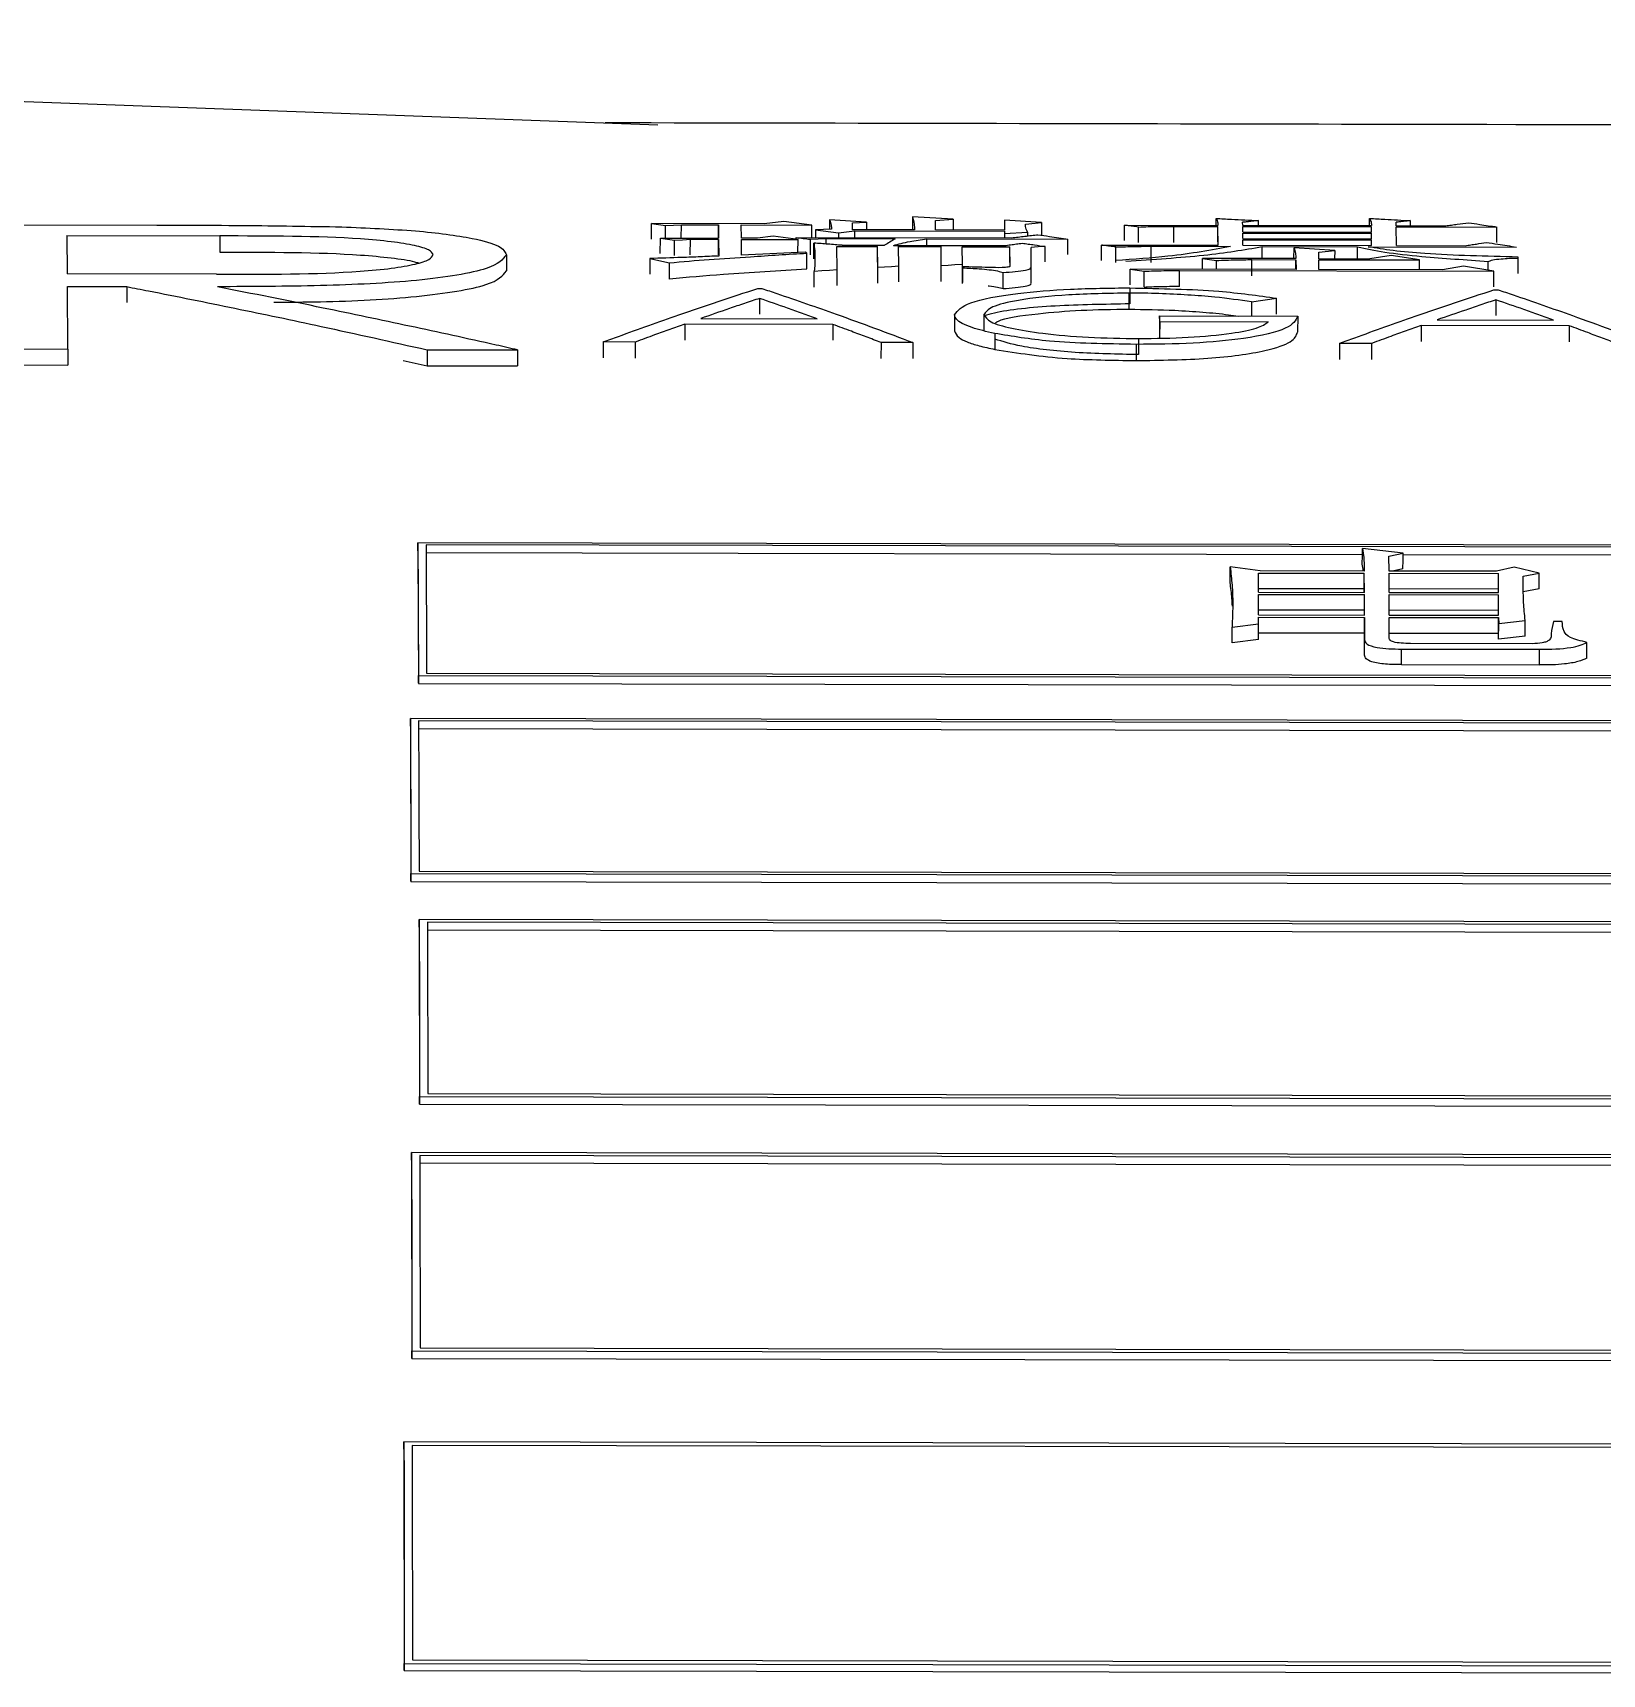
# Model space of a CAD drawing. Header units: millimetres. Extents: x 2301 to 4250, y 838 to 2217.
# Drawn here: x 2717.57 to 2727.18, y 2007.32 to 2017.38 of the extents above; entities that cross this region are included whole.
import ezdxf

# ---------------------------------------------------------------- set-up
doc = ezdxf.new("R2010")
doc.units = ezdxf.units.MM

msp = doc.modelspace()

# ---------------------------------------------------------------- linework, layer by layer
at = {"color": 7, "linetype": 'Continuous', "lineweight": 25}
for p, q in [((2706.082, 2017.38), (2721.397, 2016.816)), ((2723.206, 2016.239), (2722.957, 2016.253)), ((2722.957, 2016.253), (2722.957, 2016.172)), ((2717.325, 2016.203), (2718.326, 2016.202)), ((2721.357, 2016.211), (2721.443, 2016.2)), ((2722.049, 2016.21), (2721.357, 2016.211)), ((2721.357, 2016.116), (2721.357, 2016.211)), ((2721.443, 2016.122), (2721.443, 2016.2)), ((2721.54, 2016.122), (2721.541, 2016.204)), ((2721.541, 2016.204), (2721.768, 2016.203)), ((2721.768, 2016.203), (2721.769, 2016.121)), ((2721.908, 2016.203), (2722.341, 2016.202)), ((2721.909, 2016.121), (2721.908, 2016.203)), ((2722.168, 2016.224), (2722.049, 2016.21)), ((2722.341, 2016.202), (2722.168, 2016.224)), ((2722.46, 2016.177), (2722.363, 2016.172)), ((2722.363, 2016.172), (2722.363, 2016.126)), ((2722.363, 2016.172), (2722.504, 2016.154)), ((2722.676, 2016.22), (2722.449, 2016.234)), ((2722.449, 2016.234), (2722.449, 2016.177)), ((2722.504, 2016.154), (2722.601, 2016.166)), ((2722.504, 2016.154), (2722.504, 2016.126)), ((2722.59, 2016.215), (2722.676, 2016.22)), ((2722.59, 2016.173), (2722.59, 2016.215)), ((2722.969, 2016.172), (2722.59, 2016.173)), ((2722.601, 2016.166), (2722.601, 2016.125)), ((2722.601, 2016.166), (2723.521, 2016.164)), ((2722.676, 2016.22), (2722.676, 2016.173)), ((2723.098, 2016.23), (2723.206, 2016.239)), ((2723.099, 2016.172), (2723.098, 2016.23)), ((2723.521, 2016.171), (2723.099, 2016.172)), ((2723.52, 2016.231), (2723.521, 2016.171)), ((2723.747, 2016.218), (2723.52, 2016.231)), ((2723.52, 2016.231), (2723.52, 2016.171)), ((2723.521, 2016.164), (2723.521, 2016.124)), ((2723.521, 2016.164), (2723.521, 2016.151)), ((2723.521, 2016.151), (2723.661, 2016.159)), ((2723.521, 2016.151), (2723.521, 2016.124)), ((2723.65, 2016.208), (2723.747, 2016.218)), ((2723.661, 2016.159), (2723.661, 2016.135)), ((2724.256, 2016.201), (2724.829, 2016.2)), ((2724.256, 2016.107), (2724.256, 2016.201)), ((2724.342, 2016.096), (2724.342, 2016.19)), ((2724.559, 2016.194), (2724.829, 2016.194)), ((2724.559, 2016.095), (2724.559, 2016.194)), ((2724.818, 2016.2), (2724.818, 2016.243)), ((2724.83, 2016.078), (2724.829, 2016.194)), ((2724.829, 2016.099), (2724.829, 2016.194)), ((2724.981, 2016.2), (2724.98, 2016.219)), ((2724.981, 2016.2), (2725.77, 2016.199)), ((2724.981, 2016.193), (2725.77, 2016.192)), ((2724.981, 2016.16), (2724.981, 2016.193)), ((2724.981, 2016.16), (2725.771, 2016.159)), ((2724.981, 2016.153), (2725.771, 2016.152)), ((2724.981, 2016.12), (2724.981, 2016.153)), ((2725.078, 2016.2), (2725.078, 2016.229)), ((2725.759, 2016.199), (2725.759, 2016.242)), ((2725.771, 2016.159), (2725.77, 2016.192)), ((2725.77, 2016.159), (2725.77, 2016.192)), ((2725.771, 2016.118), (2725.771, 2016.152)), ((2725.771, 2016.118), (2725.771, 2016.152)), ((2725.922, 2016.198), (2725.921, 2016.22)), ((2725.922, 2016.198), (2726.225, 2016.198)), ((2725.922, 2016.191), (2726.538, 2016.19)), ((2725.923, 2016.076), (2725.922, 2016.191)), ((2726.008, 2016.229), (2726.008, 2016.198)), ((2717.775, 2016.137), (2718.712, 2016.135)), ((2717.775, 2016.137), (2717.777, 2015.903)), ((2718.712, 2016.135), (2718.712, 2016.036)), ((2721.411, 2016.027), (2721.412, 2016.122)), ((2721.412, 2016.122), (2721.498, 2016.11)), ((2721.412, 2016.122), (2721.769, 2016.121)), ((2721.498, 2016.015), (2721.498, 2016.11)), ((2721.595, 2016.019), (2721.596, 2016.115)), ((2721.596, 2016.115), (2721.769, 2016.114)), ((2721.769, 2016.114), (2721.77, 2016.012)), ((2722.007, 2016.121), (2721.909, 2016.121)), ((2721.909, 2016.114), (2722.256, 2016.113)), ((2721.91, 2016.018), (2721.909, 2016.114)), ((2722.104, 2016.134), (2722.007, 2016.121)), ((2722.256, 2016.113), (2722.104, 2016.134)), ((2722.245, 2016.126), (2723.564, 2016.124)), ((2722.245, 2016.115), (2722.245, 2016.126)), ((2722.255, 2016.034), (2722.256, 2016.113)), ((2722.353, 2015.996), (2722.353, 2016.092)), ((2722.428, 2016.086), (2722.429, 2016.119)), ((2722.429, 2016.119), (2722.85, 2016.118)), ((2722.494, 2016.071), (2722.743, 2016.07)), ((2722.495, 2015.927), (2722.494, 2016.071)), ((2722.526, 2016.078), (2722.786, 2016.078)), ((2722.742, 2015.975), (2722.743, 2016.07)), ((2722.744, 2015.941), (2722.743, 2016.07)), ((2722.84, 2016.077), (2723.521, 2016.076)), ((2722.872, 2016.07), (2723.132, 2016.07)), ((2722.874, 2015.95), (2722.872, 2016.07)), ((2723.045, 2016.118), (2723.91, 2016.116)), ((2723.045, 2016.077), (2723.045, 2016.118)), ((2723.133, 2015.953), (2723.132, 2016.07)), ((2723.132, 2015.974), (2723.132, 2016.07)), ((2723.262, 2016.069), (2723.554, 2016.069)), ((2723.263, 2015.96), (2723.262, 2016.069)), ((2723.555, 2015.949), (2723.554, 2016.069)), ((2723.554, 2015.973), (2723.554, 2016.069)), ((2723.685, 2015.944), (2723.684, 2016.064)), ((2724.116, 2016.079), (2724.83, 2016.078)), ((2724.116, 2015.984), (2724.116, 2016.079)), ((2724.203, 2015.972), (2724.203, 2016.068)), ((2724.419, 2016.072), (2724.906, 2016.071)), ((2724.419, 2015.973), (2724.419, 2016.072)), ((2724.981, 2016.12), (2725.771, 2016.118)), ((2724.981, 2016.112), (2725.771, 2016.111)), ((2724.982, 2016.078), (2724.981, 2016.112)), ((2724.982, 2016.078), (2725.771, 2016.076)), ((2725.101, 2015.997), (2725.101, 2016.07)), ((2725.101, 2016.07), (2725.685, 2016.069)), ((2725.295, 2015.997), (2725.296, 2016.063)), ((2725.545, 2016.047), (2725.296, 2016.063)), ((2725.447, 2016.036), (2725.545, 2016.047)), ((2725.545, 2016.047), (2725.544, 2015.996)), ((2725.685, 2015.996), (2725.685, 2016.069)), ((2725.75, 2016.069), (2726.658, 2016.067)), ((2725.771, 2016.076), (2725.771, 2016.111)), ((2725.771, 2016.076), (2725.771, 2016.111)), ((2725.923, 2016.076), (2726.345, 2016.075)), ((2720.468, 2016.02), (2720.468, 2015.921)), ((2721.348, 2015.997), (2721.348, 2015.901)), ((2721.348, 2015.997), (2721.467, 2015.97)), ((2721.467, 2015.871), (2721.467, 2015.97)), ((2722.3, 2016.036), (2721.91, 2016.018)), ((2722.31, 2016.03), (2722.3, 2016.036)), ((2722.31, 2015.934), (2722.31, 2016.03)), ((2723.133, 2015.857), (2723.133, 2015.953)), ((2723.263, 2015.946), (2723.263, 2015.94)), ((2723.263, 2015.946), (2723.263, 2015.85)), ((2723.685, 2015.848), (2723.685, 2015.944)), ((2724.734, 2015.998), (2724.82, 2015.985)), ((2725.307, 2015.997), (2724.734, 2015.998)), ((2724.734, 2015.931), (2724.734, 2015.998)), ((2724.82, 2015.931), (2724.82, 2015.985)), ((2725.036, 2015.891), (2725.037, 2015.99)), ((2725.037, 2015.99), (2725.307, 2015.989)), ((2725.307, 2015.989), (2725.308, 2015.93)), ((2725.307, 2015.93), (2725.307, 2015.989)), ((2725.448, 2015.996), (2725.447, 2016.036)), ((2725.448, 2015.996), (2725.761, 2015.996)), ((2725.448, 2015.989), (2726.064, 2015.988)), ((2725.448, 2015.93), (2725.448, 2015.989)), ((2725.891, 2016.015), (2725.761, 2015.996)), ((2726.064, 2015.988), (2725.891, 2016.015)), ((2726.064, 2015.929), (2726.064, 2015.988)), ((2726.335, 2015.95), (2726.205, 2015.928)), ((2726.519, 2015.92), (2726.335, 2015.95)), ((2726.67, 2016), (2726.67, 2016.006)), ((2726.67, 2015.905), (2726.67, 2016)), ((2718.692, 2015.901), (2717.777, 2015.903)), ((2722.354, 2015.822), (2722.355, 2015.918)), ((2722.744, 2015.845), (2722.744, 2015.941)), ((2723.263, 2015.844), (2723.263, 2015.94)), ((2723.512, 2015.815), (2723.512, 2015.911)), ((2724.291, 2015.836), (2724.291, 2015.932)), ((2724.291, 2015.932), (2724.377, 2015.919)), ((2725.308, 2015.93), (2724.291, 2015.932)), ((2724.377, 2015.823), (2724.377, 2015.919)), ((2724.594, 2015.825), (2724.594, 2015.923)), ((2724.594, 2015.923), (2726.519, 2015.92)), ((2726.205, 2015.928), (2725.448, 2015.93)), ((2717.778, 2015.826), (2718.142, 2015.825)), ((2717.78, 2015.442), (2717.778, 2015.826)), ((2718.142, 2015.825), (2718.142, 2015.728)), ((2722.009, 2015.814), (2722.034, 2015.814)), ((2722.02, 2015.753), (2722.02, 2015.656)), ((2724.284, 2015.785), (2724.283, 2015.687)), ((2724.289, 2015.817), (2724.289, 2015.719)), ((2725.035, 2015.731), (2725.189, 2015.754)), ((2725.188, 2015.657), (2725.189, 2015.754)), ((2726.521, 2015.805), (2726.547, 2015.805)), ((2726.533, 2015.744), (2726.533, 2015.647)), ((2723.215, 2015.652), (2723.215, 2015.554)), ((2723.394, 2015.653), (2723.394, 2015.555)), ((2724.472, 2015.611), (2724.471, 2015.645)), ((2724.471, 2015.645), (2725.318, 2015.644)), ((2724.471, 2015.645), (2724.471, 2015.548)), ((2725.318, 2015.644), (2725.317, 2015.546)), ((2721.562, 2015.595), (2721.561, 2015.497)), ((2722.468, 2015.593), (2721.562, 2015.595)), ((2721.659, 2015.629), (2722.373, 2015.628)), ((2724.472, 2015.611), (2724.471, 2015.513)), ((2724.472, 2015.611), (2725.138, 2015.61)), ((2726.074, 2015.587), (2726.074, 2015.489)), ((2726.981, 2015.585), (2726.074, 2015.587)), ((2726.172, 2015.621), (2726.886, 2015.619)), ((2717.332, 2015.443), (2717.78, 2015.442)), ((2721.258, 2015.485), (2721.062, 2015.486)), ((2721.062, 2015.486), (2721.062, 2015.388)), ((2722.765, 2015.482), (2722.764, 2015.384)), ((2722.96, 2015.482), (2722.765, 2015.482)), ((2723.461, 2015.538), (2723.461, 2015.44)), ((2724.328, 2015.471), (2724.328, 2015.372)), ((2724.343, 2015.506), (2724.343, 2015.408)), ((2725.771, 2015.477), (2725.575, 2015.477)), ((2725.575, 2015.477), (2725.575, 2015.379)), ((2717.331, 2015.345), (2717.78, 2015.344)), ((2719.835, 2015.372), (2719.982, 2015.34)), ((2719.982, 2015.438), (2719.982, 2015.34)), ((2719.982, 2015.438), (2720.537, 2015.437)), ((2719.982, 2015.34), (2720.536, 2015.339)), ((2741.909, 2014.214), (2719.926, 2014.255)), ((2741.859, 2014.202), (2719.976, 2014.243)), ((2719.926, 2014.206), (2719.929, 2013.394)), ((2719.976, 2014.195), (2725.715, 2014.184)), ((2725.964, 2014.192), (2725.715, 2014.221)), ((2725.877, 2014.174), (2725.964, 2014.192)), ((2725.878, 2014.082), (2725.877, 2014.174)), ((2725.964, 2014.184), (2728.992, 2014.178)), ((2725.088, 2014.084), (2724.904, 2014.108)), ((2725.077, 2014.07), (2725.726, 2014.069)), ((2725.078, 2013.953), (2725.077, 2014.07)), ((2725.726, 2014.082), (2725.088, 2014.084)), ((2725.727, 2013.951), (2725.726, 2014.069)), ((2726.537, 2014.081), (2725.878, 2014.082)), ((2725.878, 2014.069), (2726.548, 2014.068)), ((2725.878, 2013.951), (2725.878, 2014.069)), ((2725.963, 2014.095), (2725.899, 2014.082)), ((2726.645, 2014.107), (2726.537, 2014.081)), ((2726.549, 2013.95), (2726.548, 2014.068)), ((2726.797, 2014.07), (2726.645, 2014.107)), ((2726.7, 2014.051), (2726.797, 2014.07)), ((2725.726, 2013.973), (2725.078, 2013.974)), ((2725.078, 2013.953), (2725.727, 2013.951)), ((2725.078, 2013.939), (2725.727, 2013.938)), ((2725.078, 2013.813), (2725.078, 2013.939)), ((2725.726, 2013.951), (2725.726, 2013.973)), ((2725.727, 2013.812), (2725.727, 2013.938)), ((2726.548, 2013.971), (2725.878, 2013.973)), ((2725.878, 2013.951), (2726.549, 2013.95)), ((2725.878, 2013.938), (2726.549, 2013.936)), ((2725.879, 2013.812), (2725.878, 2013.938)), ((2726.548, 2013.95), (2726.548, 2013.971)), ((2726.549, 2013.811), (2726.549, 2013.936)), ((2726.797, 2013.973), (2726.7, 2013.955)), ((2725.727, 2013.842), (2725.077, 2013.843)), ((2725.727, 2013.812), (2725.727, 2013.842)), ((2726.549, 2013.84), (2725.878, 2013.842)), ((2726.549, 2013.811), (2726.549, 2013.84)), ((2724.916, 2013.739), (2725.078, 2013.758)), ((2724.916, 2013.643), (2724.916, 2013.739)), ((2725.078, 2013.813), (2725.727, 2013.812)), ((2725.078, 2013.8), (2725.727, 2013.798)), ((2725.078, 2013.758), (2725.078, 2013.8)), ((2725.727, 2013.798), (2725.728, 2013.661)), ((2725.879, 2013.812), (2726.549, 2013.811)), ((2725.879, 2013.798), (2726.549, 2013.797)), ((2725.879, 2013.67), (2725.879, 2013.798)), ((2726.549, 2013.797), (2726.55, 2013.761)), ((2726.549, 2013.665), (2726.55, 2013.761)), ((2726.55, 2013.761), (2726.712, 2013.78)), ((2726.939, 2013.774), (2726.885, 2013.774)), ((2725.078, 2013.662), (2724.916, 2013.643)), ((2725.078, 2013.704), (2725.727, 2013.703)), ((2725.728, 2013.566), (2725.727, 2013.703)), ((2725.728, 2013.566), (2725.728, 2013.661)), ((2725.879, 2013.702), (2726.549, 2013.701)), ((2726.756, 2013.637), (2726.009, 2013.638)), ((2726.549, 2013.665), (2726.549, 2013.701)), ((2726.712, 2013.684), (2726.549, 2013.665)), ((2727.091, 2013.549), (2727.091, 2013.645)), ((2725.955, 2013.604), (2726.799, 2013.603)), ((2725.955, 2013.509), (2725.955, 2013.604)), ((2726.799, 2013.507), (2726.799, 2013.603)), ((2719.929, 2013.395), (2719.929, 2013.442)), ((2719.929, 2013.442), (2741.912, 2013.401)), ((2719.979, 2013.456), (2741.862, 2013.415)), ((2725.955, 2013.509), (2726.799, 2013.507)), ((2719.929, 2013.394), (2741.912, 2013.353)), ((2741.863, 2013.138), (2719.88, 2013.179)), ((2719.88, 2013.131), (2719.883, 2012.181)), ((2741.813, 2013.124), (2719.93, 2013.165)), ((2719.93, 2013.118), (2741.813, 2013.077)), ((2719.883, 2012.182), (2719.883, 2012.229)), ((2719.883, 2012.229), (2741.866, 2012.188)), ((2719.933, 2012.244), (2741.816, 2012.203)), ((2719.883, 2012.181), (2741.866, 2012.14)), ((2719.934, 2011.9), (2719.934, 2011.947)), ((2741.917, 2011.906), (2719.934, 2011.947)), ((2741.867, 2011.89), (2719.984, 2011.931)), ((2719.934, 2011.9), (2719.936, 2010.817)), ((2719.984, 2011.884), (2741.867, 2011.843)), ((2719.936, 2010.817), (2719.936, 2010.863)), ((2719.936, 2010.863), (2741.919, 2010.822)), ((2719.936, 2010.817), (2741.919, 2010.776)), ((2719.986, 2010.881), (2741.869, 2010.84)), ((2741.87, 2010.479), (2719.887, 2010.52)), ((2719.887, 2010.474), (2719.889, 2009.259)), ((2741.82, 2010.461), (2719.937, 2010.502)), ((2719.937, 2010.456), (2741.82, 2010.415)), ((2719.939, 2009.323), (2741.822, 2009.283)), ((2719.889, 2009.304), (2741.872, 2009.263)), ((2719.889, 2009.259), (2719.889, 2009.304)), ((2719.889, 2009.259), (2741.872, 2009.218)), ((2731.823, 2008.724), (2719.84, 2008.747)), ((2719.84, 2008.702), (2719.842, 2007.346)), ((2731.773, 2008.704), (2719.89, 2008.726)), ((2719.892, 2007.411), (2731.775, 2007.389)), ((2719.842, 2007.346), (2719.842, 2007.39)), ((2719.842, 2007.39), (2731.825, 2007.367)), ((2719.842, 2007.346), (2731.825, 2007.324))]:
    msp.add_line(p, q, dxfattribs=at)
at = {"color": 7, "linetype": 'Continuous', "lineweight": 25, "flags": 128}
for points in [[(2721.443, 2016.2), (2721.492, 2016.202), (2721.541, 2016.204)], [(2721.768, 2016.121), (2721.768, 2016.16), (2721.768, 2016.203)], [(2722.341, 2016.126), (2722.341, 2016.159), (2722.341, 2016.202)], [(2723.206, 2016.239), (2723.206, 2016.184), (2723.206, 2016.172)], [(2723.747, 2016.218), (2723.747, 2016.163), (2723.747, 2016.14)], [(2726.538, 2016.096), (2726.538, 2016.147), (2726.538, 2016.19)], [(2721.498, 2016.11), (2721.547, 2016.112), (2721.596, 2016.115)], [(2721.769, 2016.019), (2721.769, 2016.071), (2721.769, 2016.114)], [(2722.331, 2016.115), (2722.38, 2016.117), (2722.429, 2016.119)], [(2722.331, 2016.02), (2722.331, 2016.071), (2722.331, 2016.115)], [(2723.77, 2016.071), (2723.749, 2016.07), (2723.727, 2016.068), (2723.705, 2016.066), (2723.684, 2016.064)], [(2723.77, 2015.976), (2723.77, 2016.028), (2723.77, 2016.071)], [(2723.91, 2016.021), (2723.91, 2016.072), (2723.91, 2016.116)], [(2722.874, 2015.95), (2722.828, 2015.947), (2722.786, 2015.944), (2722.744, 2015.941)], [(2722.873, 2015.854), (2722.873, 2015.907), (2722.874, 2015.95)], [(2723.263, 2015.96), (2723.216, 2015.958), (2723.175, 2015.955), (2723.133, 2015.953)], [(2723.263, 2015.865), (2723.263, 2015.917), (2723.263, 2015.96)], [(2726.486, 2015.925), (2726.486, 2015.936), (2726.486, 2015.979)], [(2722.495, 2015.927), (2722.449, 2015.924), (2722.402, 2015.921), (2722.355, 2015.918)], [(2722.495, 2015.831), (2722.495, 2015.884), (2722.495, 2015.927)], [(2726.519, 2015.824), (2726.519, 2015.876), (2726.519, 2015.92)], [(2725.035, 2015.731), (2725.035, 2015.682), (2725.035, 2015.644)], [(2722.468, 2015.593), (2722.468, 2015.538), (2722.468, 2015.496)], [(2726.981, 2015.585), (2726.981, 2015.53), (2726.981, 2015.487)], [(2717.78, 2015.442), (2717.78, 2015.387), (2717.78, 2015.344)], [(2721.258, 2015.485), (2721.258, 2015.43), (2721.258, 2015.387)], [(2722.96, 2015.482), (2722.96, 2015.427), (2722.96, 2015.384)], [(2725.771, 2015.477), (2725.771, 2015.422), (2725.771, 2015.379)], [(2720.537, 2015.437), (2720.537, 2015.382), (2720.536, 2015.339)], [(2719.926, 2014.207), (2719.926, 2014.234), (2719.926, 2014.255)], [(2725.714, 2014.124), (2725.715, 2014.178), (2725.715, 2014.221)], [(2725.963, 2014.095), (2725.964, 2014.149), (2725.964, 2014.192)], [(2724.904, 2014.011), (2724.904, 2014.065), (2724.904, 2014.108)], [(2725.726, 2013.973), (2725.726, 2014.027), (2725.726, 2014.069)], [(2726.548, 2013.971), (2726.548, 2014.025), (2726.548, 2014.068)], [(2726.797, 2013.973), (2726.797, 2014.027), (2726.797, 2014.07)], [(2725.727, 2013.842), (2725.727, 2013.896), (2725.727, 2013.938)], [(2726.549, 2013.84), (2726.549, 2013.894), (2726.549, 2013.936)], [(2725.078, 2013.662), (2725.078, 2013.716), (2725.078, 2013.758)], [(2725.727, 2013.703), (2725.727, 2013.756), (2725.727, 2013.798)], [(2726.549, 2013.701), (2726.549, 2013.755), (2726.549, 2013.797)], [(2726.712, 2013.684), (2726.712, 2013.738), (2726.712, 2013.78)], [(2719.88, 2013.132), (2719.88, 2013.158), (2719.88, 2013.179)], [(2719.887, 2010.474), (2719.887, 2010.5), (2719.887, 2010.52)], [(2719.84, 2008.702), (2719.84, 2008.727), (2719.84, 2008.747)]]:
    msp.add_lwpolyline(points, dxfattribs=at)
at = {"color": 7, "linetype": 'Continuous', "lineweight": 25}
for points, knots in [([(2743.095, 2016.788), (2741.054, 2016.792), (2735.226, 2016.802), (2727.875, 2016.814), (2722.578, 2016.825), (2721.074, 2016.828)], [0, 0, 0, 0, 0.278431, 0.79507, 1, 1, 1, 1]), ([(2722.957, 2016.253), (2722.961, 2016.238), (2722.967, 2016.218), (2722.969, 2016.19), (2722.969, 2016.178), (2722.969, 2016.172)], [0, 0, 0, 0, 0.563227, 0.781607, 1, 1, 1, 1]), ([(2718.326, 2016.202), (2718.385, 2016.201), (2718.561, 2016.201), (2718.94, 2016.2), (2719.258, 2016.194), (2719.459, 2016.191)], [0, 0, 0, 0, 0.155322, 0.465997, 1, 1, 1, 1]), ([(2719.459, 2016.191), (2719.615, 2016.184), (2719.922, 2016.171), (2720.255, 2016.127), (2720.442, 2016.074), (2720.46, 2016.038), (2720.468, 2016.02)], [0, 0, 0, 0, 0.291809, 0.574032, 0.788676, 1, 1, 1, 1]), ([(2722.449, 2016.234), (2722.451, 2016.229), (2722.455, 2016.218), (2722.46, 2016.199), (2722.46, 2016.186), (2722.46, 2016.177)], [0, 0, 0, 0, 0.284728, 0.569467, 1, 1, 1, 1]), ([(2723.661, 2016.159), (2723.659, 2016.165), (2723.654, 2016.176), (2723.65, 2016.193), (2723.65, 2016.203), (2723.65, 2016.208)], [0, 0, 0, 0, 0.370983, 0.685388, 1, 1, 1, 1]), ([(2724.342, 2016.19), (2724.33, 2016.192), (2724.309, 2016.195), (2724.281, 2016.198), (2724.264, 2016.2), (2724.256, 2016.201)], [0, 0, 0, 0, 0.428361, 0.71418, 1, 1, 1, 1]), ([(2724.342, 2016.19), (2724.382, 2016.192), (2724.453, 2016.194), (2724.526, 2016.194), (2724.559, 2016.194)], [0, 0, 0, 0, 0.558835, 1, 1, 1, 1]), ([(2724.818, 2016.243), (2724.82, 2016.238), (2724.824, 2016.229), (2724.828, 2016.215), (2724.829, 2016.205), (2724.829, 2016.2)], [0, 0, 0, 0, 0.319584, 0.659717, 1, 1, 1, 1]), ([(2724.818, 2016.243), (2724.849, 2016.241), (2724.908, 2016.238), (2724.995, 2016.234), (2725.05, 2016.231), (2725.078, 2016.229)], [0, 0, 0, 0, 0.360405, 0.680202, 1, 1, 1, 1]), ([(2725.078, 2016.229), (2725.065, 2016.228), (2725.042, 2016.225), (2725.01, 2016.222), (2724.99, 2016.22), (2724.98, 2016.219)], [0, 0, 0, 0, 0.400148, 0.700074, 1, 1, 1, 1]), ([(2725.759, 2016.242), (2725.761, 2016.238), (2725.766, 2016.228), (2725.769, 2016.214), (2725.77, 2016.204), (2725.77, 2016.199)], [0, 0, 0, 0, 0.314478, 0.657155, 1, 1, 1, 1]), ([(2725.759, 2016.242), (2725.79, 2016.241), (2725.847, 2016.238), (2725.93, 2016.233), (2725.982, 2016.23), (2726.008, 2016.229)], [0, 0, 0, 0, 0.374011, 0.687006, 1, 1, 1, 1]), ([(2726.008, 2016.229), (2726.001, 2016.228), (2725.986, 2016.227), (2725.965, 2016.224), (2725.943, 2016.222), (2725.929, 2016.22), (2725.921, 2016.22)], [0, 0, 0, 0, 0.25, 0.5, 0.75, 1, 1, 1, 1]), ([(2726.225, 2016.198), (2726.236, 2016.199), (2726.26, 2016.202), (2726.307, 2016.209), (2726.342, 2016.213), (2726.365, 2016.216)], [0, 0, 0, 0, 0.25461, 0.509219, 1, 1, 1, 1]), ([(2726.365, 2016.216), (2726.388, 2016.213), (2726.428, 2016.207), (2726.486, 2016.198), (2726.521, 2016.193), (2726.538, 2016.19)], [0, 0, 0, 0, 0.393554, 0.696777, 1, 1, 1, 1]), ([(2720.019, 2016.021), (2720.014, 2016.031), (2720.004, 2016.05), (2719.908, 2016.078), (2719.767, 2016.101), (2719.388, 2016.135), (2719.012, 2016.135), (2718.712, 2016.135)], [0, 0, 0, 0, 0.1127199, 0.2273232, 0.3542171, 0.4847985, 1, 1, 1, 1]), ([(2722.245, 2016.126), (2722.259, 2016.124), (2722.288, 2016.12), (2722.317, 2016.117), (2722.331, 2016.115)], [0, 0, 0, 0, 0.5, 1, 1, 1, 1]), ([(2722.353, 2016.092), (2722.354, 2016.081), (2722.358, 2016.048), (2722.361, 2015.991), (2722.357, 2015.943), (2722.355, 2015.918)], [0, 0, 0, 0, 0.183884, 0.591879, 1, 1, 1, 1]), ([(2722.526, 2016.078), (2722.497, 2016.08), (2722.44, 2016.085), (2722.382, 2016.089), (2722.353, 2016.092)], [0, 0, 0, 0, 0.5, 1, 1, 1, 1]), ([(2722.85, 2016.118), (2722.84, 2016.111), (2722.818, 2016.098), (2722.797, 2016.084), (2722.786, 2016.078)], [0, 0, 0, 0, 0.5, 1, 1, 1, 1]), ([(2722.84, 2016.077), (2722.871, 2016.086), (2722.928, 2016.101), (2723.009, 2016.112), (2723.045, 2016.118)], [0, 0, 0, 0, 0.556261, 1, 1, 1, 1]), ([(2723.521, 2016.076), (2723.534, 2016.078), (2723.558, 2016.081), (2723.594, 2016.086), (2723.618, 2016.089), (2723.629, 2016.091)], [0, 0, 0, 0, 0.3426926, 0.6713463, 1, 1, 1, 1]), ([(2723.564, 2016.124), (2723.591, 2016.127), (2723.632, 2016.132), (2723.686, 2016.138), (2723.713, 2016.142), (2723.726, 2016.143)], [0, 0, 0, 0, 0.5, 0.75, 1, 1, 1, 1]), ([(2723.629, 2016.091), (2723.642, 2016.089), (2723.667, 2016.086), (2723.714, 2016.079), (2723.748, 2016.074), (2723.77, 2016.071)], [0, 0, 0, 0, 0.2636067, 0.5272133, 1, 1, 1, 1]), ([(2723.726, 2016.143), (2723.75, 2016.14), (2723.792, 2016.133), (2723.854, 2016.124), (2723.892, 2016.119), (2723.91, 2016.116)], [0, 0, 0, 0, 0.382288, 0.691144, 1, 1, 1, 1]), ([(2724.203, 2016.068), (2724.191, 2016.069), (2724.17, 2016.072), (2724.141, 2016.076), (2724.125, 2016.078), (2724.116, 2016.079)], [0, 0, 0, 0, 0.428361, 0.71418, 1, 1, 1, 1]), ([(2724.203, 2016.068), (2724.243, 2016.069), (2724.314, 2016.071), (2724.387, 2016.072), (2724.419, 2016.072)], [0, 0, 0, 0, 0.558835, 1, 1, 1, 1]), ([(2724.906, 2016.071), (2724.789, 2016.049), (2724.593, 2016.012), (2724.314, 2015.992), (2724.203, 2015.984)], [0, 0, 0, 0, 0.602165, 1, 1, 1, 1]), ([(2724.265, 2015.981), (2724.432, 2015.992), (2724.758, 2016.012), (2724.989, 2016.051), (2725.101, 2016.07)], [0, 0, 0, 0, 0.513657, 1, 1, 1, 1]), ([(2725.296, 2016.063), (2725.299, 2016.052), (2725.304, 2016.036), (2725.306, 2016.014), (2725.307, 2016.002), (2725.307, 2015.997)], [0, 0, 0, 0, 0.4948491, 0.7474119, 1, 1, 1, 1]), ([(2725.685, 2016.069), (2725.737, 2016.058), (2725.842, 2016.034), (2726.124, 2016.004), (2726.348, 2015.989), (2726.486, 2015.979)], [0, 0, 0, 0, 0.271719, 0.55196, 1, 1, 1, 1]), ([(2726.67, 2016.006), (2726.473, 2016.011), (2726.201, 2016.016), (2725.897, 2016.044), (2725.799, 2016.061), (2725.75, 2016.069)], [0, 0, 0, 0, 0.568218, 0.786772, 1, 1, 1, 1]), ([(2726.345, 2016.075), (2726.356, 2016.077), (2726.379, 2016.081), (2726.422, 2016.087), (2726.454, 2016.092), (2726.474, 2016.095)], [0, 0, 0, 0, 0.264853, 0.529706, 1, 1, 1, 1]), ([(2726.474, 2016.095), (2726.498, 2016.092), (2726.54, 2016.085), (2726.602, 2016.076), (2726.64, 2016.07), (2726.658, 2016.067)], [0, 0, 0, 0, 0.382288, 0.691144, 1, 1, 1, 1]), ([(2718.692, 2015.901), (2718.997, 2015.9), (2719.38, 2015.899), (2719.769, 2015.936), (2719.912, 2015.961), (2720.004, 2015.99), (2720.014, 2016.011), (2720.019, 2016.021)], [0, 0, 0, 0, 0.51513, 0.645771, 0.772701, 0.88717, 1, 1, 1, 1]), ([(2720.468, 2016.02), (2720.446, 2015.991), (2720.411, 2015.946), (2720.173, 2015.893), (2719.843, 2015.851), (2719.327, 2015.826), (2718.908, 2015.825), (2718.697, 2015.824)], [0, 0, 0, 0, 0.226303, 0.352527, 0.482339, 0.739087, 1, 1, 1, 1]), ([(2718.712, 2016.036), (2719.013, 2016.036), (2719.391, 2016.037), (2719.764, 2016.002), (2719.884, 2015.985), (2719.922, 2015.972), (2719.929, 2015.97)], [0, 0, 0, 0, 0.64047, 0.802747, 0.960385, 1, 1, 1, 1]), ([(2721.77, 2016.012), (2721.732, 2016.011), (2721.657, 2016.007), (2721.517, 2016.002), (2721.413, 2015.999), (2721.348, 2015.997)], [0, 0, 0, 0, 0.270954, 0.541932, 1, 1, 1, 1]), ([(2721.467, 2015.97), (2721.547, 2015.978), (2721.708, 2015.992), (2721.994, 2016.01), (2722.195, 2016.023), (2722.31, 2016.03)], [0, 0, 0, 0, 0.300714, 0.59903, 1, 1, 1, 1]), ([(2723.555, 2015.949), (2723.554, 2015.948), (2723.552, 2015.947), (2723.542, 2015.944), (2723.527, 2015.942), (2723.487, 2015.94), (2723.396, 2015.943), (2723.316, 2015.945), (2723.263, 2015.946)], [0, 0, 0, 0, 0.049797, 0.100838, 0.163849, 0.229314, 0.492568, 1, 1, 1, 1]), ([(2723.512, 2015.911), (2723.564, 2015.915), (2723.634, 2015.92), (2723.682, 2015.934), (2723.684, 2015.941), (2723.685, 2015.944)], [0, 0, 0, 0, 0.572838, 0.788051, 1, 1, 1, 1]), ([(2724.82, 2015.985), (2724.86, 2015.987), (2724.931, 2015.989), (2725.004, 2015.99), (2725.037, 2015.99)], [0, 0, 0, 0, 0.558835, 1, 1, 1, 1]), ([(2726.486, 2015.979), (2726.494, 2015.982), (2726.51, 2015.989), (2726.574, 2015.997), (2726.633, 2015.999), (2726.67, 2016)], [0, 0, 0, 0, 0.268716, 0.546829, 1, 1, 1, 1]), ([(2719.042, 2015.729), (2719.137, 2015.73), (2719.44, 2015.731), (2719.842, 2015.753), (2720.172, 2015.795), (2720.41, 2015.847), (2720.445, 2015.892), (2720.468, 2015.921)], [0, 0, 0, 0, 0.138201, 0.437734, 0.589124, 0.736275, 1, 1, 1, 1]), ([(2722.31, 2015.931), (2722.224, 2015.926), (2722.053, 2015.915), (2721.766, 2015.897), (2721.576, 2015.881), (2721.467, 2015.871)], [0, 0, 0, 0, 0.298424, 0.596867, 1, 1, 1, 1]), ([(2723.263, 2015.94), (2723.298, 2015.938), (2723.356, 2015.936), (2723.428, 2015.929), (2723.481, 2015.921), (2723.502, 2015.914), (2723.512, 2015.911)], [0, 0, 0, 0, 0.34869, 0.570906, 0.788288, 1, 1, 1, 1]), ([(2723.512, 2015.813), (2723.563, 2015.816), (2723.634, 2015.822), (2723.681, 2015.836), (2723.684, 2015.842), (2723.685, 2015.845)], [0, 0, 0, 0, 0.573022, 0.78817, 1, 1, 1, 1]), ([(2724.377, 2015.919), (2724.417, 2015.921), (2724.488, 2015.923), (2724.561, 2015.923), (2724.594, 2015.923)], [0, 0, 0, 0, 0.558835, 1, 1, 1, 1]), ([(2718.142, 2015.825), (2718.186, 2015.816), (2718.407, 2015.773), (2718.804, 2015.693), (2719.373, 2015.574), (2719.765, 2015.486), (2719.982, 2015.438)], [0, 0, 0, 0, 0.0719006, 0.3595044, 0.6471081, 1, 1, 1, 1]), ([(2720.537, 2015.437), (2720.493, 2015.447), (2720.272, 2015.497), (2719.875, 2015.583), (2719.306, 2015.703), (2718.913, 2015.781), (2718.697, 2015.824)], [0, 0, 0, 0, 0.071901, 0.359505, 0.647109, 1, 1, 1, 1]), ([(2721.062, 2015.486), (2721.093, 2015.497), (2721.248, 2015.554), (2721.482, 2015.637), (2721.767, 2015.734), (2721.928, 2015.787), (2722.009, 2015.814)], [0, 0, 0, 0, 0.0978573, 0.4892893, 0.744641, 1, 1, 1, 1]), ([(2722.02, 2015.753), (2721.989, 2015.742), (2721.927, 2015.722), (2721.807, 2015.681), (2721.717, 2015.65), (2721.659, 2015.629)], [0, 0, 0, 0, 0.2562, 0.512399, 1, 1, 1, 1]), ([(2722.373, 2015.628), (2722.343, 2015.639), (2722.282, 2015.661), (2722.165, 2015.702), (2722.077, 2015.733), (2722.02, 2015.753)], [0, 0, 0, 0, 0.2576544, 0.5153087, 1, 1, 1, 1]), ([(2722.034, 2015.814), (2722.065, 2015.803), (2722.216, 2015.752), (2722.447, 2015.672), (2722.725, 2015.571), (2722.881, 2015.512), (2722.96, 2015.482)], [0, 0, 0, 0, 0.0984235, 0.4921203, 0.7460566, 1, 1, 1, 1]), ([(2723.215, 2015.652), (2723.235, 2015.678), (2723.276, 2015.73), (2723.568, 2015.784), (2723.923, 2015.813), (2724.166, 2015.816), (2724.289, 2015.817)], [0, 0, 0, 0, 0.2666957, 0.542872, 0.7691791, 1, 1, 1, 1]), ([(2724.284, 2015.785), (2724.158, 2015.783), (2723.909, 2015.779), (2723.614, 2015.747), (2723.429, 2015.702), (2723.406, 2015.669), (2723.394, 2015.653)], [0, 0, 0, 0, 0.29177, 0.575659, 0.790646, 1, 1, 1, 1]), ([(2723.42, 2015.83), (2723.423, 2015.83), (2723.445, 2015.828), (2723.48, 2015.822), (2723.501, 2015.816), (2723.512, 2015.813)], [0, 0, 0, 0, 0.057194, 0.534908, 1, 1, 1, 1]), ([(2725.035, 2015.731), (2724.962, 2015.742), (2724.842, 2015.759), (2724.645, 2015.774), (2724.468, 2015.783), (2724.345, 2015.785), (2724.284, 2015.785)], [0, 0, 0, 0, 0.333819, 0.5539, 0.776247, 1, 1, 1, 1]), ([(2724.289, 2015.817), (2724.479, 2015.813), (2724.813, 2015.807), (2725.075, 2015.77), (2725.189, 2015.754)], [0, 0, 0, 0, 0.565607, 1, 1, 1, 1]), ([(2724.594, 2015.825), (2724.552, 2015.825), (2724.479, 2015.824), (2724.408, 2015.822), (2724.377, 2015.82)], [0, 0, 0, 0, 0.561086, 1, 1, 1, 1]), ([(2725.575, 2015.477), (2725.606, 2015.489), (2725.76, 2015.545), (2725.995, 2015.629), (2726.28, 2015.726), (2726.441, 2015.779), (2726.521, 2015.805)], [0, 0, 0, 0, 0.097857, 0.48929, 0.744641, 1, 1, 1, 1]), ([(2726.533, 2015.744), (2726.502, 2015.734), (2726.44, 2015.713), (2726.32, 2015.672), (2726.23, 2015.641), (2726.172, 2015.621)], [0, 0, 0, 0, 0.2562, 0.5124, 1, 1, 1, 1]), ([(2726.886, 2015.619), (2726.856, 2015.63), (2726.795, 2015.652), (2726.677, 2015.694), (2726.59, 2015.724), (2726.533, 2015.744)], [0, 0, 0, 0, 0.257655, 0.515309, 1, 1, 1, 1]), ([(2726.547, 2015.805), (2726.577, 2015.795), (2726.729, 2015.744), (2726.959, 2015.663), (2727.238, 2015.562), (2727.394, 2015.503), (2727.473, 2015.474)], [0, 0, 0, 0, 0.098424, 0.492121, 0.746057, 1, 1, 1, 1]), ([(2723.461, 2015.538), (2723.411, 2015.549), (2723.33, 2015.568), (2723.259, 2015.599), (2723.221, 2015.625), (2723.217, 2015.643), (2723.215, 2015.652)], [0, 0, 0, 0, 0.34549, 0.565421, 0.78323, 1, 1, 1, 1]), ([(2724.289, 2015.719), (2724.135, 2015.716), (2723.831, 2015.712), (2723.511, 2015.68), (2723.415, 2015.651), (2723.394, 2015.645)], [0, 0, 0, 0, 0.448895, 0.883632, 1, 1, 1, 1]), ([(2723.394, 2015.653), (2723.404, 2015.638), (2723.422, 2015.608), (2723.558, 2015.568), (2723.763, 2015.535), (2724.034, 2015.511), (2724.24, 2015.508), (2724.343, 2015.506)], [0, 0, 0, 0, 0.177039, 0.358021, 0.544463, 0.770382, 1, 1, 1, 1]), ([(2723.465, 2015.602), (2723.47, 2015.606), (2723.503, 2015.631), (2723.705, 2015.659), (2723.986, 2015.683), (2724.184, 2015.686), (2724.283, 2015.687)], [0, 0, 0, 0, 0.069443, 0.42034, 0.707712, 1, 1, 1, 1]), ([(2724.283, 2015.687), (2724.379, 2015.685), (2724.535, 2015.683), (2724.737, 2015.669), (2724.867, 2015.657), (2724.934, 2015.647), (2724.953, 2015.644)], [0, 0, 0, 0, 0.393733, 0.646435, 0.896024, 1, 1, 1, 1]), ([(2725.318, 2015.644), (2725.305, 2015.618), (2725.28, 2015.567), (2725.021, 2015.506), (2724.68, 2015.474), (2724.446, 2015.472), (2724.328, 2015.471)], [0, 0, 0, 0, 0.267465, 0.5423702, 0.7686044, 1, 1, 1, 1]), ([(2721.562, 2015.595), (2721.531, 2015.584), (2721.469, 2015.562), (2721.368, 2015.526), (2721.298, 2015.5), (2721.258, 2015.485)], [0, 0, 0, 0, 0.305312, 0.610624, 1, 1, 1, 1]), ([(2722.765, 2015.482), (2722.734, 2015.494), (2722.674, 2015.517), (2722.575, 2015.554), (2722.506, 2015.579), (2722.468, 2015.593)], [0, 0, 0, 0, 0.30712, 0.61424, 1, 1, 1, 1]), ([(2723.215, 2015.554), (2723.22, 2015.54), (2723.228, 2015.517), (2723.289, 2015.486), (2723.362, 2015.462), (2723.428, 2015.447), (2723.461, 2015.44)], [0, 0, 0, 0, 0.334778, 0.553599, 0.775175, 1, 1, 1, 1]), ([(2724.328, 2015.372), (2724.478, 2015.374), (2724.774, 2015.378), (2725.117, 2015.425), (2725.294, 2015.486), (2725.31, 2015.526), (2725.317, 2015.545)], [0, 0, 0, 0, 0.293346, 0.576042, 0.789757, 1, 1, 1, 1]), ([(2724.343, 2015.506), (2724.446, 2015.508), (2724.65, 2015.51), (2724.902, 2015.535), (2725.08, 2015.569), (2725.119, 2015.596), (2725.138, 2015.61)], [0, 0, 0, 0, 0.290738, 0.574908, 0.790761, 1, 1, 1, 1]), ([(2726.074, 2015.587), (2726.044, 2015.576), (2725.982, 2015.554), (2725.881, 2015.517), (2725.81, 2015.491), (2725.771, 2015.477)], [0, 0, 0, 0, 0.305312, 0.610624, 1, 1, 1, 1]), ([(2727.277, 2015.474), (2727.247, 2015.486), (2727.186, 2015.509), (2727.088, 2015.546), (2727.019, 2015.571), (2726.981, 2015.585)], [0, 0, 0, 0, 0.30712, 0.614241, 1, 1, 1, 1]), ([(2724.328, 2015.471), (2724.142, 2015.474), (2723.815, 2015.479), (2723.568, 2015.52), (2723.461, 2015.538)], [0, 0, 0, 0, 0.567481, 1, 1, 1, 1]), ([(2724.343, 2015.408), (2724.212, 2015.411), (2723.953, 2015.416), (2723.629, 2015.452), (2723.511, 2015.488), (2723.461, 2015.503)], [0, 0, 0, 0, 0.37177, 0.733499, 1, 1, 1, 1]), ([(2723.461, 2015.44), (2723.602, 2015.418), (2723.858, 2015.378), (2724.182, 2015.374), (2724.328, 2015.372)], [0, 0, 0, 0, 0.551186, 1, 1, 1, 1]), ([(2719.926, 2014.255), (2719.926, 2014.178), (2719.927, 2014.024), (2719.928, 2013.755), (2719.929, 2013.556), (2719.929, 2013.442)], [0, 0, 0, 0, 0.300085, 0.60017, 1, 1, 1, 1]), ([(2719.976, 2014.243), (2719.976, 2014.166), (2719.977, 2014.012), (2719.978, 2013.751), (2719.979, 2013.56), (2719.979, 2013.456)], [0, 0, 0, 0, 0.3096666, 0.6193332, 1, 1, 1, 1]), ([(2725.715, 2014.221), (2725.718, 2014.202), (2725.723, 2014.17), (2725.725, 2014.124), (2725.726, 2014.096), (2725.726, 2014.082)], [0, 0, 0, 0, 0.406806, 0.703385, 1, 1, 1, 1]), ([(2724.904, 2014.108), (2724.906, 2014.089), (2724.913, 2014.033), (2724.92, 2013.944), (2724.92, 2013.839), (2724.917, 2013.772), (2724.916, 2013.739)], [0, 0, 0, 0, 0.155938, 0.467831, 0.733898, 1, 1, 1, 1]), ([(2725.72, 2014.082), (2725.72, 2014.083), (2725.719, 2014.097), (2725.717, 2014.111), (2725.714, 2014.124)], [0, 0, 0, 0, 0.023108, 1, 1, 1, 1]), ([(2726.712, 2013.78), (2726.708, 2013.817), (2726.702, 2013.881), (2726.7, 2013.971), (2726.7, 2014.025), (2726.7, 2014.051)], [0, 0, 0, 0, 0.399782, 0.699877, 1, 1, 1, 1]), ([(2724.918, 2013.868), (2724.917, 2013.883), (2724.914, 2013.932), (2724.908, 2013.979), (2724.904, 2014.011)], [0, 0, 0, 0, 0.323116, 1, 1, 1, 1]), ([(2726.885, 2013.774), (2726.879, 2013.749), (2726.87, 2013.711), (2726.873, 2013.668), (2726.845, 2013.649), (2726.811, 2013.64), (2726.777, 2013.638), (2726.756, 2013.637)], [0, 0, 0, 0, 0.493024, 0.749907, 0.815172, 0.882174, 1, 1, 1, 1]), ([(2727.091, 2013.645), (2727.053, 2013.654), (2726.978, 2013.672), (2726.941, 2013.72), (2726.94, 2013.754), (2726.939, 2013.774)], [0, 0, 0, 0, 0.287878, 0.565058, 1, 1, 1, 1]), ([(2725.728, 2013.661), (2725.73, 2013.653), (2725.734, 2013.634), (2725.796, 2013.613), (2725.877, 2013.605), (2725.929, 2013.605), (2725.955, 2013.604)], [0, 0, 0, 0, 0.2667337, 0.5409494, 0.7687529, 1, 1, 1, 1]), ([(2726.009, 2013.638), (2725.99, 2013.639), (2725.953, 2013.639), (2725.905, 2013.646), (2725.882, 2013.658), (2725.88, 2013.666), (2725.879, 2013.67)], [0, 0, 0, 0, 0.293264, 0.577265, 0.790625, 1, 1, 1, 1]), ([(2726.799, 2013.603), (2726.867, 2013.604), (2726.961, 2013.605), (2727.052, 2013.627), (2727.078, 2013.639), (2727.091, 2013.645)], [0, 0, 0, 0, 0.570161, 0.787713, 1, 1, 1, 1]), ([(2725.955, 2013.509), (2725.921, 2013.509), (2725.856, 2013.51), (2725.772, 2013.523), (2725.732, 2013.545), (2725.729, 2013.559), (2725.728, 2013.566)], [0, 0, 0, 0, 0.29371, 0.577275, 0.790366, 1, 1, 1, 1]), ([(2727.091, 2013.549), (2727.074, 2013.541), (2727.04, 2013.526), (2726.937, 2013.508), (2726.852, 2013.507), (2726.799, 2013.507)], [0, 0, 0, 0, 0.269783, 0.548443, 1, 1, 1, 1]), ([(2719.88, 2013.179), (2719.88, 2013.088), (2719.881, 2012.907), (2719.882, 2012.592), (2719.883, 2012.361), (2719.883, 2012.229)], [0, 0, 0, 0, 0.300085, 0.60017, 1, 1, 1, 1]), ([(2719.93, 2013.165), (2719.93, 2013.074), (2719.931, 2012.892), (2719.932, 2012.587), (2719.933, 2012.366), (2719.933, 2012.244)], [0, 0, 0, 0, 0.309667, 0.619333, 1, 1, 1, 1]), ([(2719.934, 2011.947), (2719.934, 2011.843), (2719.935, 2011.634), (2719.936, 2011.275), (2719.936, 2011.013), (2719.936, 2010.863)], [0, 0, 0, 0, 0.3000852, 0.6001703, 1, 1, 1, 1]), ([(2719.984, 2011.931), (2719.984, 2011.826), (2719.985, 2011.618), (2719.986, 2011.269), (2719.986, 2011.019), (2719.986, 2010.881)], [0, 0, 0, 0, 0.309667, 0.619333, 1, 1, 1, 1]), ([(2719.887, 2010.52), (2719.887, 2010.403), (2719.888, 2010.168), (2719.889, 2009.764), (2719.889, 2009.471), (2719.889, 2009.304)], [0, 0, 0, 0, 0.300085, 0.60017, 1, 1, 1, 1]), ([(2719.937, 2010.502), (2719.937, 2010.384), (2719.938, 2010.149), (2719.939, 2009.757), (2719.939, 2009.478), (2719.939, 2009.323)], [0, 0, 0, 0, 0.309667, 0.619333, 1, 1, 1, 1]), ([(2719.84, 2008.747), (2719.841, 2008.615), (2719.841, 2008.352), (2719.842, 2007.901), (2719.842, 2007.575), (2719.842, 2007.39)], [0, 0, 0, 0, 0.300085, 0.60017, 1, 1, 1, 1]), ([(2719.89, 2008.726), (2719.891, 2008.595), (2719.891, 2008.331), (2719.892, 2007.893), (2719.892, 2007.583), (2719.892, 2007.411)], [0, 0, 0, 0, 0.30968, 0.61936, 1, 1, 1, 1])]:
    msp.add_open_spline(points, degree=3, knots=knots, dxfattribs=at)

doc.saveas('drawing.dxf')
